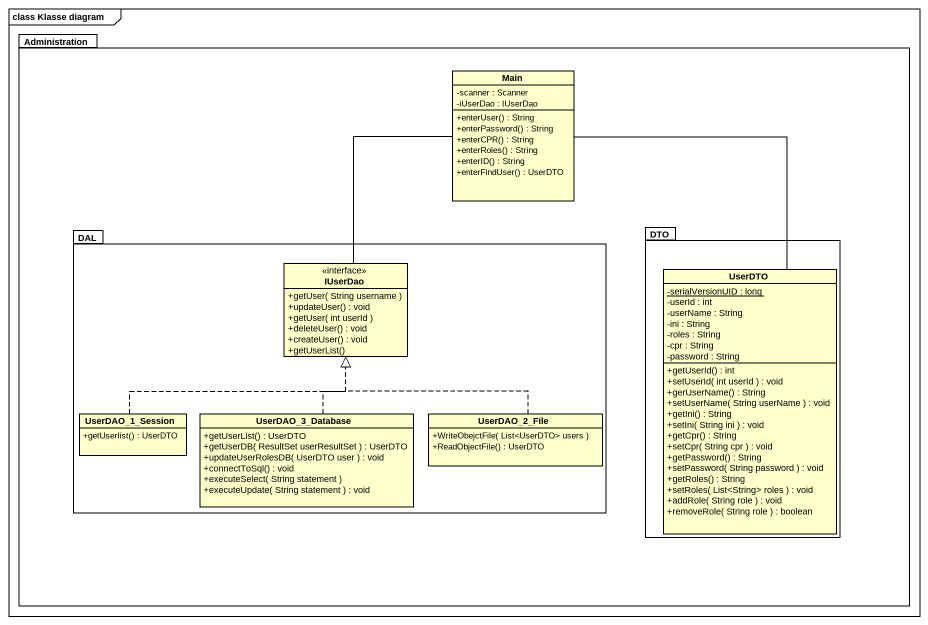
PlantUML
@startuml
mainframe class Klasse diagram
hide circle
hide empty members
skinparam classAttributeIconSize 0
package Administration #FFFFFF {
  class Main {
    -scanner : Scanner
    -iUserDao : IUserDao
    +enterUser() : String
    +enterPassword() : String
    +enterCPR() : String
    +enterRoles() : String
    +enterID() : String
    +enterFindUser() : UserDTO
  }
  package DAL {
    interface IUserDao {
      +getUser( String username )
      +updateUser() : void
      +getUser( int userId )
      +deleteUser() : void
      +createUser() : void
      +getUserList()
    }
    class UserDAO_1_Session {
      +getUserlist() : UserDTO
    }
    class UserDAO_3_Database {
      +getUserList() : UserDTO
      +getUserDB( ResultSet userResultSet ) : UserDTO
      +updateUserRolesDB( UserDTO user ) : void
      +connectToSql() : void
      +executeSelect( String statement )
      +executeUpdate( String statement ) : void
    }
    class UserDAO_2_File {
      +WriteObejctFile( List<UserDTO> users )
      +ReadObjectFile() : UserDTO
    }
  }
  package DTO {
    class UserDTO {
      {static} -serialVersionUID : long
      -userId : int
      -userName : String
      -ini : String
      -roles : String
      -cpr : String
      -password : String
      +getUserId() : int
      +setUserId( int userId ) : void
      +gerUserName() : String
      +setUserName( String userName ) : void
      +getIni() : String
      +setIni( String ini ) : void
      +getCpr() : String
      +setCpr( String cpr ) : void
      +getPassword() : String
      +setPassword( String password ) : void
      +getRoles() : String
      +setRoles( List<String> roles ) : void
      +addRole( String role ) : void
      +removeRole( String role ) : boolean
    }
  }
}
Main -- IUserDao
Main -- UserDTO
UserDAO_1_Session .right.|> IUserDao
UserDAO_3_Database .up.|> IUserDao
UserDAO_2_File .up.|> IUserDao
@enduml
